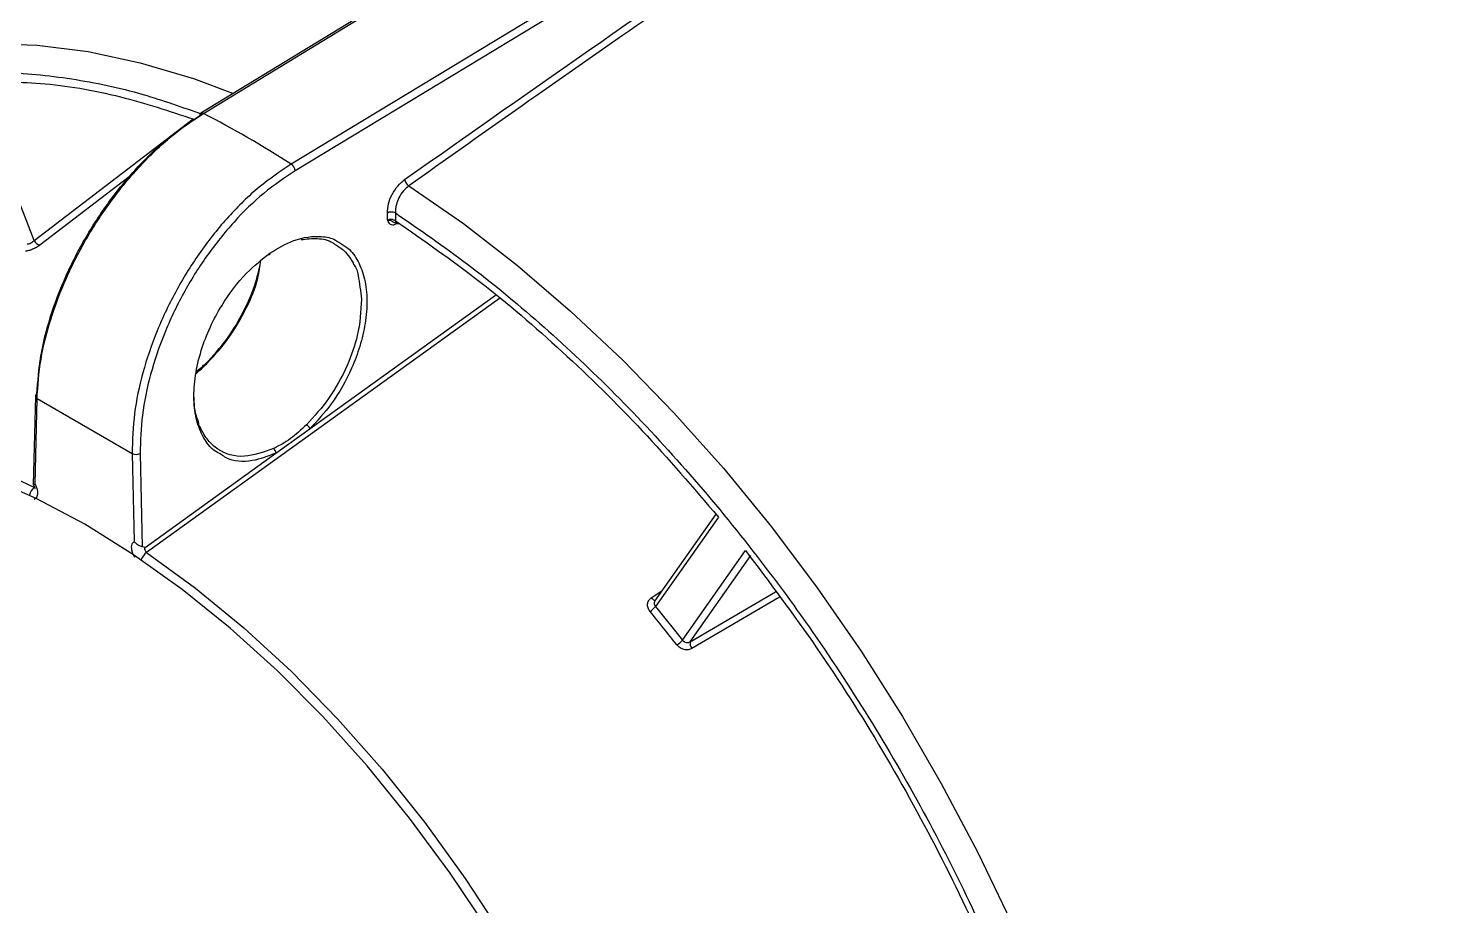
# Model space of a CAD drawing. Extents: x 11 to 120, y 2 to 94.
# Drawn here: x 17.035 to 20.805, y 13.69 to 16.01 of the extents above; entities that cross this region are included whole.
import ezdxf

# ---------------------------------------------------------------- set-up
doc = ezdxf.new("R2010")
doc.units = 0
doc.header["$MEASUREMENT"] = 0
doc.layers.add('OBJECT', color=7, linetype='CONTINUOUS')

msp = doc.modelspace()

# ---------------------------------------------------------------- linework, layer by layer
at = {"layer": 'OBJECT'}
for p, q in [((17.4972, 15.7852), (20.4917, 17.6108)), ((20.735, 17.4703), (17.7294, 15.6511)), ((20.7453, 17.4528), (17.7397, 15.6336)), ((17.0497, 15.4489), (16.8896, 15.8614)), ((17.0497, 15.4489), (17.4698, 15.7706)), ((17.4873, 15.7793), (17.4971, 15.7852)), ((17.3159, 15.629), (17.0648, 15.4367)), ((17.9839, 15.503), (17.9835, 15.5215)), ((18.0047, 15.5218), (18.0052, 15.5006)), ((18.0075, 15.4968), (18.0059, 15.4963)), ((18.2799, 15.2958), (17.347, 14.6236)), ((17.779, 14.9513), (18.2695, 15.3047)), ((17.477, 15.1022), (17.5058, 15.1229)), ((17.5032, 15.1207), (17.4954, 15.115)), ((17.4954, 15.115), (17.4769, 15.1017)), ((17.0527, 15.0371), (17.0473, 14.8029)), ((17.0519, 14.8042), (17.0571, 15.0307)), ((17.0571, 15.0307), (17.3088, 14.8854)), ((17.6889, 14.8863), (17.779, 14.9513)), ((17.3088, 14.8854), (17.314, 14.6528)), ((17.3299, 14.8857), (17.3355, 14.6385)), ((17.3427, 14.6368), (17.6889, 14.8863)), ((18.852, 14.725), (18.69, 14.4945)), ((18.8588, 14.7174), (18.6923, 14.4807)), ((17.3427, 14.6368), (17.3355, 14.6385)), ((18.7639, 14.3917), (18.9303, 14.6285)), ((18.7843, 14.3876), (18.9444, 14.6153)), ((18.6813, 14.5035), (18.7096, 14.5224)), ((18.7843, 14.3876), (19.0098, 14.5199)), ((18.6923, 14.4807), (18.7639, 14.3917)), ((19.0203, 14.5055), (18.7889, 14.3697))]:
    msp.add_line(p, q, dxfattribs=at)
at = {"layer": 'OBJECT', "flags": 128}
for points in [[(20.4847, 17.6112), (18.9991, 16.7056), (17.4902, 15.7856)], [(16.506, 15.884), (16.5625, 15.9061), (16.6783, 15.94), (16.7997, 15.9612), (16.9262, 15.9698), (17.0572, 15.9657), (17.1921, 15.9488), (17.3303, 15.9192), (17.4712, 15.8771), (17.5744, 15.839)], [(18.0402, 15.5935), (18.1844, 15.4935), (18.3273, 15.3829), (18.4681, 15.2624), (18.6063, 15.1323), (18.7413, 14.9934), (18.8723, 14.8463), (18.9988, 14.6917), (19.1202, 14.5302), (19.2359, 14.3627), (19.3454, 14.1899), (19.4482, 14.0126), (19.5438, 13.8317), (19.6318, 13.648), (19.7117, 13.4622), (19.7832, 13.2754), (19.846, 13.0884), (19.8997, 12.9019)], [(18.0052, 15.5006), (18.0052, 15.4985), (18.0057, 15.4966), (18.0065, 15.4952), (18.0077, 15.4941), (18.0092, 15.4936), (18.0109, 15.4935), (18.0128, 15.4939), (18.0137, 15.4943)], [(17.6728, 15.4154), (17.6729, 15.414), (17.6726, 15.4127), (17.6721, 15.4117), (17.6713, 15.411), (17.6703, 15.4106), (17.6691, 15.4106), (17.6678, 15.4109), (17.6678, 15.4109)], [(17.5002, 15.1172), (17.4989, 15.1178), (17.4977, 15.1182), (17.4967, 15.1184), (17.4959, 15.1182), (17.4954, 15.1178), (17.4951, 15.1171), (17.4951, 15.1161), (17.4954, 15.115)], [(18.6446, 12.8121), (18.5823, 12.9787), (18.5113, 13.1442), (18.432, 13.3077), (18.3448, 13.4681), (18.2505, 13.6244), (18.1494, 13.7756), (18.0423, 13.9207), (17.9299, 14.059), (17.8128, 14.1894), (17.6917, 14.3113), (17.5675, 14.4238), (17.4409, 14.5261), (17.3126, 14.6178), (17.1836, 14.6982), (17.0545, 14.7668), (16.9263, 14.8232)], [(17.347, 14.6236), (17.4766, 14.5292), (17.6044, 14.4239), (17.7297, 14.3085), (17.8516, 14.1837), (17.9693, 14.0502), (18.0822, 13.909), (18.1895, 13.7609), (18.2905, 13.6068), (18.3846, 13.4477), (18.4711, 13.2847), (18.5496, 13.1187), (18.6196, 12.9508), (18.6767, 12.7935)], [(18.6813, 14.5035), (18.6832, 14.5016), (18.6852, 14.4999), (18.6871, 14.4987), (18.689, 14.4979), (18.6907, 14.4976), (18.6923, 14.4977), (18.6923, 14.4977)]]:
    msp.add_lwpolyline(points, dxfattribs=at)
at = {"layer": 'OBJECT'}
for centre, radius, start, end in [((17.4935, 15.7802), 0.00621, 53.5874, 188.8508), ((16.0791, 13.0605), 3.0716, 57.5008, 62.5045), ((17.7159, 15.6314), 0.0239, 5.1804, 55.657), ((18.0548, 15.6152), 0.0261, 190.7094, 236.123), ((17.9944, 15.5006), 0.0236, 64.1709, 117.4906), ((18.0117, 15.4923), 0.00639, 148.7644, 183.0638), ((17.0686, 15.4569), 0.0206, 203.0146, 259.3113), ((17.0596, 15.037), 0.00677, 112.2324, 247.9784), ((16.4273, 13.5465), 1.3952, 63.5008, 87.9975), ((17.7581, 14.9418), 0.023, 24.404, 59.611), ((17.6744, 14.8865), 0.0145, 359.06, 56.5144), ((17.319, 14.9066), 0.0236, 244.1699, 297.4922), ((17.0725, 14.7664), 0.0366, 128.141, 165.9747), ((17.3734, 14.5879), 0.0444, 126.4586, 157.9556), ((18.6504, 14.5121), 0.0524, 301.7566, 323.1422), ((15.6434, 11.9553), 3.9396, 37.9696, 39.6195), ((18.7167, 14.4321), 0.0621, 301.4155, 319.401), ((18.8034, 14.3829), 0.0196, 166.2822, 222.5743)]:
    msp.add_arc(centre, radius, start, end, dxfattribs=at)
for points, knots in [([(18.0291, 15.6103), (18.3747, 15.8534), (19.066, 16.3397), (20.1076, 17.0253), (21.1219, 17.6633), (21.7894, 18.0534), (22.1084, 18.2398)], [0, 0, 0, 0, 0.255394, 0.510845, 0.766264, 1, 1, 1, 1]), ([(22.1084, 18.217), (21.9403, 18.1194), (21.5726, 17.9061), (21.0073, 17.5637), (20.4072, 17.1896), (19.8029, 16.8005), (19.2003, 16.4002), (18.6122, 15.9984), (18.2285, 15.7268), (18.0402, 15.5935)], [0, 0, 0, 0, 0.123528, 0.270146, 0.415672, 0.565188, 0.715491, 0.860428, 1, 1, 1, 1]), ([(18.8601, 17.5932), (18.7438, 17.5179), (18.4433, 17.3236), (17.9671, 16.9986), (17.4307, 16.6204), (16.9035, 16.2315), (16.5189, 15.9403), (16.3129, 15.776), (16.2769, 15.7473)], [0, 0, 0, 0, 0.130614, 0.3372653, 0.5438032, 0.7501944, 0.9564046, 1, 1, 1, 1]), ([(15.9089, 15.1711), (15.9328, 15.2258), (15.981, 15.336), (16.0747, 15.4796), (16.1847, 15.6066), (16.3122, 15.7129), (16.4555, 15.7966), (16.6129, 15.8558), (16.7822, 15.8896), (16.9611, 15.8979), (17.1467, 15.8802), (17.3245, 15.8432), (17.4415, 15.8016), (17.4936, 15.7831)], [0, 0, 0, 0, 0.088772, 0.178979, 0.270527, 0.364034, 0.458099, 0.55261, 0.647126, 0.741191, 0.834692, 0.926246, 1, 1, 1, 1]), ([(16.883, 15.8682), (16.9434, 15.8688), (17.0707, 15.8699), (17.2688, 15.8368), (17.4074, 15.7912), (17.4726, 15.7697)], [0, 0, 0, 0, 0.323387, 0.681244, 1, 1, 1, 1]), ([(17.057, 15.0432), (17.0593, 15.076), (17.0639, 15.1413), (17.0908, 15.2474), (17.1311, 15.3542), (17.1851, 15.4591), (17.2501, 15.5578), (17.3241, 15.6465), (17.4041, 15.7233), (17.4596, 15.7606), (17.4873, 15.7793)], [0, 0, 0, 0, 0.125666, 0.250539, 0.37567, 0.500227, 0.625486, 0.75002, 0.875177, 1, 1, 1, 1]), ([(17.0571, 15.0307), (17.0594, 15.065), (17.064, 15.132), (17.0916, 15.2409), (17.1326, 15.3498), (17.1876, 15.457), (17.254, 15.558), (17.3296, 15.6488), (17.4117, 15.7277), (17.4687, 15.766), (17.4972, 15.7852)], [0, 0, 0, 0, 0.128141, 0.25071, 0.37607, 0.500341, 0.624825, 0.749582, 0.874632, 1, 1, 1, 1]), ([(17.7294, 15.6511), (17.7008, 15.6319), (17.6438, 15.5936), (17.5625, 15.514), (17.4885, 15.422), (17.4246, 15.3196), (17.3725, 15.2104), (17.3351, 15.0996), (17.3116, 14.9888), (17.3097, 14.9203), (17.3088, 14.8854)], [0, 0, 0, 0, 0.125536, 0.250752, 0.375675, 0.500324, 0.624651, 0.75007, 0.872262, 1, 1, 1, 1]), ([(17.7397, 15.6336), (17.7118, 15.6148), (17.6561, 15.5774), (17.5769, 15.4997), (17.5048, 15.41), (17.4422, 15.3096), (17.3916, 15.203), (17.355, 15.0939), (17.3324, 14.9859), (17.3308, 14.919), (17.3299, 14.8857)], [0, 0, 0, 0, 0.125719, 0.250525, 0.375694, 0.500217, 0.625479, 0.750016, 0.875168, 1, 1, 1, 1]), ([(17.9835, 15.5215), (17.984, 15.5294), (17.9851, 15.5453), (17.9952, 15.5709), (18.0102, 15.5944), (18.0228, 15.605), (18.0291, 15.6103)], [0, 0, 0, 0, 0.250273, 0.50013, 0.750038, 1, 1, 1, 1]), ([(18.0402, 15.5935), (18.0353, 15.5894), (18.0253, 15.5809), (18.0138, 15.5627), (18.0076, 15.5462), (18.0048, 15.5326), (18.0047, 15.5255), (18.0047, 15.5218)], [0, 0, 0, 0, 0.243058, 0.499191, 0.717444, 0.850776, 1, 1, 1, 1]), ([(18.0052, 15.5006), (18.0042, 15.5013), (18.0024, 15.5025), (17.9988, 15.5039), (17.9951, 15.5047), (17.9915, 15.5049), (17.9877, 15.5046), (17.9854, 15.5036), (17.9839, 15.503)], [0, 0, 0, 0, 0.162328, 0.299898, 0.500021, 0.632314, 0.759872, 1, 1, 1, 1]), ([(18.0053, 15.4919), (18.004, 15.4913), (18.0015, 15.4901), (17.9966, 15.4894), (17.9891, 15.4917), (17.986, 15.4985), (17.9839, 15.503)], [0, 0, 0, 0, 0.124906, 0.250438, 0.499607, 1, 1, 1, 1]), ([(17.9839, 15.503), (17.9857, 15.503), (17.9914, 15.5028), (17.998, 15.4992), (18.0025, 15.4968)], [0, 0, 0, 0, 0.30979, 1, 1, 1, 1]), ([(18.0025, 15.4968), (18.0043, 15.496), (18.007, 15.4948), (18.0105, 15.495), (18.0121, 15.4957), (18.013, 15.496)], [0, 0, 0, 0, 0.521025, 0.762756, 1, 1, 1, 1]), ([(18.0047, 15.5218), (18.0683, 15.478), (18.1967, 15.3898), (18.3874, 15.2322), (18.5768, 15.0551), (18.7623, 14.858), (18.9413, 14.6432), (19.1106, 14.4139), (19.2679, 14.173), (19.4113, 13.9238), (19.5387, 13.6704), (19.6488, 13.4163), (19.7424, 13.1646), (19.7906, 12.9987), (19.8145, 12.9165)], [0, 0, 0, 0, 0.0803207, 0.16194, 0.244772, 0.3293776, 0.4144874, 0.5, 0.5855181, 0.670628, 0.755228, 0.8380655, 0.919682, 1, 1, 1, 1]), ([(18.0052, 15.5006), (18.0794, 15.4492), (18.2282, 15.3459), (18.4467, 15.1581), (18.6592, 14.9505), (18.7924, 14.795), (18.8588, 14.7174)], [0, 0, 0, 0, 0.249262, 0.5, 0.750738, 1, 1, 1, 1]), ([(17.6728, 15.4154), (17.6941, 15.4281), (17.7413, 15.4561), (17.8005, 15.4624), (17.84, 15.4551), (17.8538, 15.4452), (17.8575, 15.4426)], [0, 0, 0, 0, 0.314616, 0.699721, 0.919465, 1, 1, 1, 1]), ([(17.0648, 15.4367), (17.0619, 15.4347), (17.0562, 15.4307), (17.0455, 15.4255), (17.035, 15.4218), (17.0296, 15.4211), (17.0269, 15.4207)], [0, 0, 0, 0, 0.250088, 0.499956, 0.749358, 1, 1, 1, 1]), ([(17.0311, 15.4397), (17.0325, 15.4398), (17.0352, 15.4401), (17.0404, 15.4422), (17.0445, 15.4447), (17.0476, 15.4469), (17.049, 15.4482), (17.0497, 15.4489)], [0, 0, 0, 0, 0.24812, 0.499397, 0.73019, 0.860284, 1, 1, 1, 1]), ([(17.7554, 15.4514), (17.7699, 15.453), (17.7996, 15.4563), (17.8298, 15.4499), (17.8431, 15.44), (17.8455, 15.4382)], [0, 0, 0, 0, 0.4412483, 0.8993163, 1, 1, 1, 1]), ([(17.8575, 15.4426), (17.865, 15.4383), (17.8846, 15.427), (17.9075, 15.3946), (17.925, 15.3481), (17.9312, 15.292), (17.9265, 15.2312), (17.9123, 15.1701), (17.8848, 15.0969), (17.8412, 15.0188), (17.7983, 14.9722), (17.779, 14.9513)], [0, 0, 0, 0, 0.066941, 0.173711, 0.28311, 0.392512, 0.499287, 0.601166, 0.696485, 0.863533, 1, 1, 1, 1]), ([(17.8455, 15.4382), (17.8538, 15.4332), (17.868, 15.4246), (17.8814, 15.4079), (17.8888, 15.3967), (17.8922, 15.3904), (17.8939, 15.3872), (17.8948, 15.3855), (17.8952, 15.3847), (17.8954, 15.3843), (17.8955, 15.3841), (17.8955, 15.384), (17.8956, 15.3839), (17.8956, 15.3839), (17.8956, 15.3839), (17.8956, 15.3839), (17.8956, 15.3839), (17.8956, 15.3839), (17.8956, 15.3839), (17.8956, 15.3839), (17.9018, 15.3774), (17.9085, 15.3468), (17.9125, 15.3148), (17.9152, 15.2936)], [0, 0, 0, 0, 0.198563, 0.341758, 0.4167, 0.455005, 0.474365, 0.484098, 0.488977, 0.49142, 0.492642, 0.493253, 0.493559, 0.493712, 0.493788, 0.493826, 0.493846, 0.493855, 0.49386, 0.493862, 0.493865, 0.665614, 1, 1, 1, 1]), ([(17.544, 14.8824), (17.5376, 14.8859), (17.5193, 14.8958), (17.4967, 14.9256), (17.4779, 14.9709), (17.4702, 15.0276), (17.4743, 15.0911), (17.4895, 15.1566), (17.5136, 15.2194), (17.5518, 15.2908), (17.6052, 15.3622), (17.6519, 15.399), (17.6728, 15.4154)], [0, 0, 0, 0, 0.050351, 0.144078, 0.242547, 0.343571, 0.444593, 0.543058, 0.63678, 0.724183, 0.876495, 1, 1, 1, 1]), ([(17.5002, 15.1172), (17.5209, 15.1392), (17.5637, 15.1847), (17.611, 15.267), (17.6418, 15.3411), (17.6468, 15.3812), (17.6487, 15.397)], [0, 0, 0, 0, 0.280806, 0.579634, 0.83465, 1, 1, 1, 1]), ([(17.4954, 15.115), (17.5151, 15.1358), (17.559, 15.1822), (17.6045, 15.2597), (17.6333, 15.3274), (17.6416, 15.3612), (17.6453, 15.3763)], [0, 0, 0, 0, 0.285762, 0.636865, 0.83777, 1, 1, 1, 1]), ([(17.9152, 15.2936), (17.9133, 15.2619), (17.9099, 15.2054), (17.8774, 15.1135), (17.8319, 15.0298), (17.79, 14.9838), (17.7697, 14.9616)], [0, 0, 0, 0, 0.28003, 0.500009, 0.757775, 1, 1, 1, 1]), ([(17.476, 15.0965), (17.4767, 15.097), (17.4822, 15.1011), (17.4904, 15.1081), (17.4976, 15.1147), (17.5002, 15.1172)], [0, 0, 0, 0, 0.092249, 0.665631, 1, 1, 1, 1]), ([(17.6824, 14.8986), (17.656, 14.8892), (17.6013, 14.8696), (17.5438, 14.8874), (17.5126, 14.9155), (17.4999, 14.9336), (17.494, 14.9443), (17.4911, 14.9501), (17.4897, 14.9531), (17.4891, 14.9547), (17.4887, 14.9555), (17.4886, 14.9558), (17.4885, 14.956), (17.4884, 14.9561), (17.4884, 14.9562), (17.4884, 14.9562), (17.4884, 14.9562), (17.4884, 14.9562), (17.4884, 14.9562), (17.4884, 14.9562), (17.4884, 14.9562), (17.4884, 14.9562), (17.485, 14.956), (17.486, 14.9692), (17.4738, 14.9894), (17.4729, 15.0175), (17.4721, 15.0391)], [0, 0, 0, 0, 0.2399521, 0.4987942, 0.6200606, 0.6871573, 0.722318, 0.7403003, 0.7493916, 0.7539622, 0.7562539, 0.7574018, 0.7579756, 0.7582624, 0.7584065, 0.7584783, 0.7585143, 0.7585322, 0.7585411, 0.7585454, 0.7585479, 0.7585488, 0.7585504, 0.7865497, 0.8361839, 1, 1, 1, 1]), ([(17.7697, 14.9616), (17.7559, 14.9485), (17.7352, 14.9289), (17.7078, 14.9118), (17.6926, 14.9036), (17.6851, 14.9), (17.6824, 14.8986)], [0, 0, 0, 0, 0.500944, 0.749949, 0.907607, 1, 1, 1, 1]), ([(17.6889, 14.8863), (17.6678, 14.8783), (17.6208, 14.8605), (17.5712, 14.8644), (17.5484, 14.8794), (17.544, 14.8824)], [0, 0, 0, 0, 0.39474, 0.881563, 1, 1, 1, 1]), ([(17.0519, 14.8042), (17.0505, 14.8038), (17.0482, 14.8031), (17.047, 14.8029), (17.0473, 14.8029), (17.0474, 14.8029)], [0, 0, 0, 0, 0.567983, 0.962983, 1, 1, 1, 1]), ([(17.0471, 14.8032), (17.048, 14.8017), (17.0492, 14.7994), (17.0499, 14.7976), (17.0501, 14.797)], [0, 0, 0, 0, 0.650435, 1, 1, 1, 1]), ([(17.0519, 14.8042), (17.0533, 14.8012), (17.0562, 14.7954), (17.0583, 14.7864), (17.0587, 14.7781), (17.0571, 14.7712), (17.0542, 14.7663), (17.0512, 14.7648), (17.05, 14.7642)], [0, 0, 0, 0, 0.174625, 0.349349, 0.523253, 0.697302, 0.871944, 1, 1, 1, 1]), ([(17.0501, 14.797), (17.0503, 14.7966), (17.0509, 14.7952), (17.0514, 14.7939), (17.0516, 14.7929), (17.0519, 14.7931), (17.052, 14.7932)], [0, 0, 0, 0, 0.170654, 0.559587, 0.909779, 1, 1, 1, 1]), ([(17.3162, 14.6102), (17.3148, 14.6124), (17.3117, 14.6174), (17.3087, 14.6259), (17.3071, 14.6347), (17.3075, 14.6425), (17.3097, 14.649), (17.3125, 14.6516), (17.314, 14.6528)], [0, 0, 0, 0, 0.136162, 0.309107, 0.482008, 0.654632, 0.827175, 1, 1, 1, 1]), ([(17.3355, 14.6385), (17.3339, 14.6389), (17.3306, 14.6398), (17.3248, 14.6425), (17.3189, 14.6467), (17.3158, 14.6506), (17.314, 14.6528)], [0, 0, 0, 0, 0.249586, 0.499415, 0.704783, 1, 1, 1, 1]), ([(17.347, 14.6236), (17.3462, 14.6243), (17.3446, 14.6258), (17.343, 14.6293), (17.3422, 14.6331), (17.3425, 14.6356), (17.3427, 14.6368)], [0, 0, 0, 0, 0.241266, 0.487209, 0.741146, 1, 1, 1, 1]), ([(18.9303, 14.6285), (18.9941, 14.5439), (19.1222, 14.3739), (19.2959, 14.0991), (19.4537, 13.8131), (19.5909, 13.5192), (19.7078, 13.2226), (19.7661, 13.026), (19.7952, 12.928)], [0, 0, 0, 0, 0.165461, 0.332207, 0.5, 0.667784, 0.834534, 1, 1, 1, 1]), ([(18.678, 14.4675), (18.6759, 14.4706), (18.6718, 14.4768), (18.6708, 14.4873), (18.6737, 14.4969), (18.6788, 14.5013), (18.6813, 14.5035)], [0, 0, 0, 0, 0.24998, 0.499779, 0.749125, 1, 1, 1, 1]), ([(18.6944, 14.4994), (18.6937, 14.4988), (18.6922, 14.4976), (18.6901, 14.4947), (18.6888, 14.4906), (18.6892, 14.4853), (18.6913, 14.4822), (18.6923, 14.4807)], [0, 0, 0, 0, 0.139822, 0.270031, 0.501054, 0.752076, 1, 1, 1, 1]), ([(19.8997, 12.9019), (20.0921, 12.9926), (20.484, 13.1771), (21.0725, 13.466), (21.6581, 13.7622), (22.2343, 14.0646), (22.6318, 14.2773), (22.8384, 14.3928), (22.8597, 14.4047)], [0, 0, 0, 0, 0.1891529, 0.3851663, 0.5880463, 0.7814733, 0.977427, 1, 1, 1, 1]), ([(18.7889, 14.3697), (18.7857, 14.3683), (18.7794, 14.3655), (18.768, 14.3663), (18.7571, 14.3708), (18.7517, 14.3763), (18.7491, 14.3791)], [0, 0, 0, 0, 0.250089, 0.499955, 0.749358, 1, 1, 1, 1]), ([(18.7639, 14.3917), (18.7652, 14.3903), (18.7679, 14.3875), (18.7734, 14.3854), (18.7781, 14.3853), (18.7817, 14.3862), (18.7834, 14.3871), (18.7843, 14.3876)], [0, 0, 0, 0, 0.248124, 0.499396, 0.73019, 0.860284, 1, 1, 1, 1]), ([(22.8902, 14.3871), (22.6801, 14.2706), (22.0974, 13.9474), (21.1082, 13.4405), (20.3138, 13.0622), (19.917, 12.8732)], [0, 0, 0, 0, 0.2201851, 0.6104297, 1, 1, 1, 1]), ([(19.9394, 12.7808), (20.3449, 12.9735), (21.1563, 13.3592), (22.1704, 13.8781), (22.7691, 14.2099), (22.9875, 14.331)], [0, 0, 0, 0, 0.388118, 0.776745, 1, 1, 1, 1]), ([(19.9701, 12.7287), (20.159, 12.8173), (20.5432, 12.9975), (21.1201, 13.2792), (21.694, 13.568), (22.2596, 13.8624), (22.719, 14.1076), (22.9903, 14.2585), (23.0798, 14.3083)], [0, 0, 0, 0, 0.176451, 0.3589388, 0.5474679, 0.7276616, 0.9101702, 1, 1, 1, 1])]:
    msp.add_open_spline(points, degree=3, knots=knots, dxfattribs=at)

doc.saveas('drawing.dxf')
